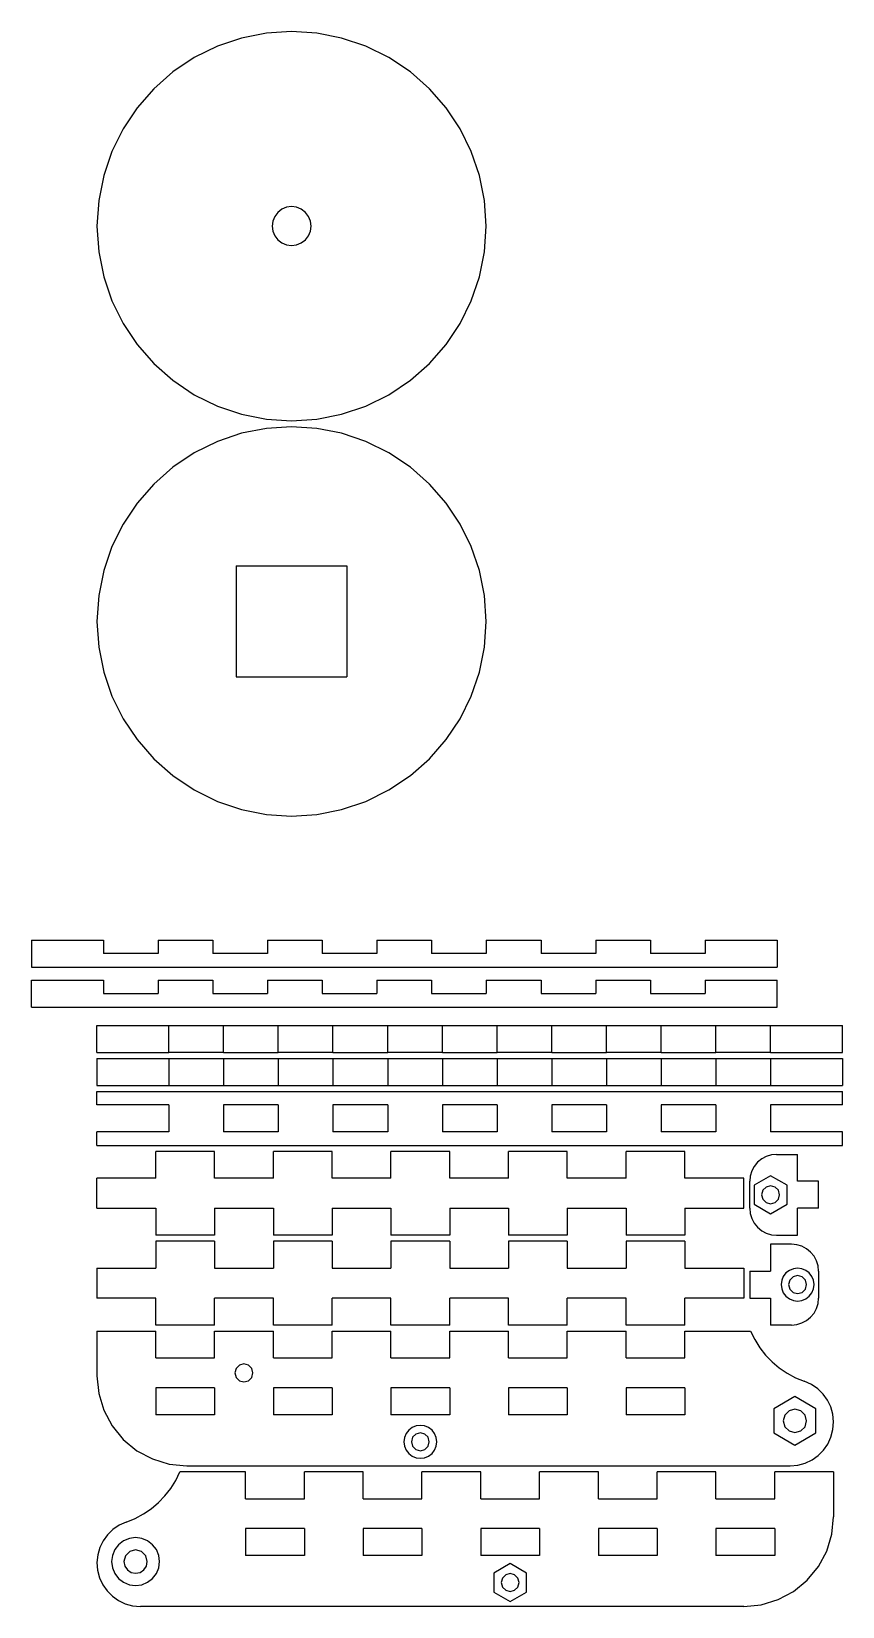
# Model space of a CAD drawing. Extents: x -1 to 335, y 295 to 814.
# Drawn here: x 150.4 to 285.9, y 551.5 to 814.5 of the extents above; entities that cross this region are included whole.
import ezdxf

# ---------------------------------------------------------------- set-up
doc = ezdxf.new("R2010")
doc.units = 0

msp = doc.modelspace()

# ---------------------------------------------------------------- linework, layer by layer
at = {"layer": 'VISIBLE'}
for p, q in [((185.538244, 813.379456), (181.503089, 812.018777)), ((189.682778, 814.195864), (185.538244, 813.379456)), ((193.882, 814.468), (189.682778, 814.195864)), ((198.081222, 814.195864), (193.882, 814.468)), ((202.225756, 813.379456), (198.081222, 814.195864)), ((206.260911, 812.018777), (202.225756, 813.379456)), ((177.632, 810.113826), (174.046719, 807.71384)), ((181.503089, 812.018777), (177.632, 810.113826)), ((210.132, 810.113826), (206.260911, 812.018777)), ((213.717281, 807.71384), (210.132, 810.113826)), ((174.046719, 807.71384), (170.850759, 804.899633)), ((216.913241, 804.899633), (213.717281, 807.71384)), ((170.850759, 804.899633), (168.071462, 801.718565)), ((219.692538, 801.718565), (216.913241, 804.899633)), ((168.071462, 801.718565), (165.736174, 798.218)), ((222.027826, 798.218), (219.692538, 801.718565)), ((165.736174, 798.218), (163.87224, 794.445299)), ((223.89176, 794.445299), (222.027826, 798.218)), ((163.87224, 794.445299), (162.507003, 790.447824)), ((225.256997, 790.447824), (223.89176, 794.445299)), ((162.507003, 790.447824), (161.667808, 786.272937)), ((226.096192, 786.272937), (225.256997, 790.447824)), ((161.667808, 786.272937), (161.382, 781.968)), ((191.578876, 784.261163), (191.067417, 783.593)), ((192.257, 784.782583), (191.578876, 784.261163)), ((193.047624, 785.109146), (192.257, 784.782583)), ((193.882, 785.218), (193.047624, 785.109146)), ((194.716376, 785.109146), (193.882, 785.218)), ((195.507, 784.782583), (194.716376, 785.109146)), ((196.185124, 784.261163), (195.507, 784.782583)), ((196.696583, 783.593), (196.185124, 784.261163)), ((226.382, 781.968), (226.096192, 786.272937)), ((161.382, 781.968), (161.667808, 777.663063)), ((190.7445, 782.815982), (190.632, 781.968)), ((190.632, 781.968), (190.7445, 781.120018)), ((191.067417, 783.593), (190.7445, 782.815982)), ((190.7445, 781.120018), (191.067417, 780.343)), ((197.0195, 782.815982), (196.696583, 783.593)), ((196.696583, 780.343), (197.0195, 781.120018)), ((197.132, 781.968), (197.0195, 782.815982)), ((197.0195, 781.120018), (197.132, 781.968)), ((197.132, 781.968), (197.132, 781.968)), ((226.096192, 777.663063), (226.382, 781.968)), ((226.382, 781.968), (226.382, 781.968)), ((191.067417, 780.343), (191.578876, 779.674837)), ((191.578876, 779.674837), (192.257, 779.153417)), ((192.257, 779.153417), (193.047624, 778.826854)), ((193.047624, 778.826854), (193.882, 778.718)), ((193.882, 778.718), (194.716376, 778.826854)), ((194.716376, 778.826854), (195.507, 779.153417)), ((195.507, 779.153417), (196.185124, 779.674837)), ((196.185124, 779.674837), (196.696583, 780.343)), ((161.667808, 777.663063), (162.507003, 773.488176)), ((225.256997, 773.488176), (226.096192, 777.663063)), ((162.507003, 773.488176), (163.87224, 769.490701)), ((223.89176, 769.490701), (225.256997, 773.488176)), ((163.87224, 769.490701), (165.736174, 765.718)), ((222.027826, 765.718), (223.89176, 769.490701)), ((165.736174, 765.718), (168.071462, 762.217435)), ((219.692538, 762.217435), (222.027826, 765.718)), ((168.071462, 762.217435), (170.850759, 759.036367)), ((216.913241, 759.036367), (219.692538, 762.217435)), ((170.850759, 759.036367), (174.046719, 756.22216)), ((213.717281, 756.22216), (216.913241, 759.036367)), ((174.046719, 756.22216), (177.632, 753.822174)), ((210.132, 753.822174), (213.717281, 756.22216)), ((177.632, 753.822174), (181.503089, 751.917223)), ((206.260911, 751.917223), (210.132, 753.822174)), ((181.503089, 751.917223), (185.538244, 750.556544)), ((185.538244, 750.556544), (189.682778, 749.740136)), ((189.682778, 749.740136), (193.882, 749.468)), ((193.882, 749.468), (198.081222, 749.740136)), ((198.081222, 749.740136), (202.225756, 750.556544)), ((202.225756, 750.556544), (206.260911, 751.917223)), ((185.538244, 747.379456), (181.503089, 746.018777)), ((189.682778, 748.195864), (185.538244, 747.379456)), ((193.882, 748.468), (189.682778, 748.195864)), ((198.081222, 748.195864), (193.882, 748.468)), ((202.225756, 747.379456), (198.081222, 748.195864)), ((206.260911, 746.018777), (202.225756, 747.379456)), ((181.503089, 746.018777), (177.632, 744.113826)), ((210.132, 744.113826), (206.260911, 746.018777)), ((174.046719, 741.71384), (170.850759, 738.899633)), ((177.632, 744.113826), (174.046719, 741.71384)), ((213.717281, 741.71384), (210.132, 744.113826)), ((216.913241, 738.899633), (213.717281, 741.71384)), ((170.850759, 738.899633), (168.071462, 735.718565)), ((219.692538, 735.718565), (216.913241, 738.899633)), ((168.071462, 735.718565), (165.736174, 732.218)), ((222.027826, 732.218), (219.692538, 735.718565)), ((165.736174, 732.218), (163.87224, 728.445299)), ((223.89176, 728.445299), (222.027826, 732.218)), ((163.87224, 728.445299), (162.507003, 724.447824)), ((225.256997, 724.447824), (223.89176, 728.445299)), ((162.507003, 724.447824), (161.667808, 720.272937)), ((184.632, 725.217), (184.632, 706.717)), ((184.632, 725.217), (203.132, 725.217)), ((203.132, 725.217), (203.132, 706.717)), ((226.096192, 720.272937), (225.256997, 724.447824)), ((161.667808, 720.272937), (161.382, 715.968)), ((226.382, 715.968), (226.096192, 720.272937)), ((161.382, 715.968), (161.667808, 711.663063)), ((226.096192, 711.663063), (226.382, 715.968)), ((226.382, 715.968), (226.382, 715.968)), ((161.667808, 711.663063), (162.507003, 707.488176)), ((225.256997, 707.488176), (226.096192, 711.663063)), ((162.507003, 707.488176), (163.87224, 703.490701)), ((223.89176, 703.490701), (225.256997, 707.488176)), ((184.632, 706.717), (203.132, 706.717)), ((163.87224, 703.490701), (165.736174, 699.718)), ((222.027826, 699.718), (223.89176, 703.490701)), ((165.736174, 699.718), (168.071462, 696.217435)), ((219.692538, 696.217435), (222.027826, 699.718)), ((168.071462, 696.217435), (170.850759, 693.036367)), ((216.913241, 693.036367), (219.692538, 696.217435)), ((170.850759, 693.036367), (174.046719, 690.22216)), ((213.717281, 690.22216), (216.913241, 693.036367)), ((174.046719, 690.22216), (177.632, 687.822174)), ((210.132, 687.822174), (213.717281, 690.22216)), ((177.632, 687.822174), (181.503089, 685.917223)), ((206.260911, 685.917223), (210.132, 687.822174)), ((181.503089, 685.917223), (185.538244, 684.556544)), ((185.538244, 684.556544), (189.682778, 683.740136)), ((198.081222, 683.740136), (202.225756, 684.556544)), ((202.225756, 684.556544), (206.260911, 685.917223)), ((189.682778, 683.740136), (193.882, 683.468)), ((193.882, 683.468), (198.081222, 683.740136)), ((150.446, 662.733), (150.446, 658.235)), ((150.446, 662.733), (162.445, 662.733)), ((162.445, 662.733), (162.445, 660.484)), ((171.582, 660.484), (162.445, 660.484)), ((171.582, 662.733), (171.582, 660.484)), ((171.582, 662.733), (180.718, 662.733)), ((180.718, 662.733), (180.718, 660.484)), ((189.855, 660.484), (180.718, 660.484)), ((189.855, 662.733), (189.855, 660.484)), ((189.855, 662.733), (198.991, 662.733)), ((198.991, 662.733), (198.991, 660.484)), ((208.127, 660.484), (198.991, 660.484)), ((208.127, 662.733), (208.127, 660.484)), ((208.127, 662.733), (217.264, 662.733)), ((217.264, 662.733), (217.264, 660.484)), ((226.4, 660.484), (217.264, 660.484)), ((226.4, 662.733), (226.4, 660.484)), ((226.4, 662.733), (235.536, 662.733)), ((235.536, 662.733), (235.536, 660.484)), ((244.673, 660.484), (235.536, 660.484)), ((244.673, 662.733), (244.673, 660.484)), ((244.673, 662.733), (253.809, 662.733)), ((253.809, 662.733), (253.809, 660.484)), ((262.945, 660.484), (253.809, 660.484)), ((262.945, 662.733), (262.945, 660.484)), ((262.945, 662.733), (274.947, 662.733)), ((274.947, 662.733), (274.947, 658.235)), ((150.446, 658.235), (274.947, 658.235)), ((150.446, 651.568), (150.446, 656.068)), ((150.446, 656.068), (162.445, 656.068)), ((162.445, 656.068), (162.445, 653.819)), ((171.582, 656.068), (171.582, 653.819)), ((171.582, 656.068), (180.718, 656.068)), ((180.718, 656.068), (180.718, 653.819)), ((189.855, 656.068), (189.855, 653.819)), ((189.855, 656.068), (198.991, 656.068)), ((198.991, 656.068), (198.991, 653.819)), ((208.127, 656.068), (208.127, 653.819)), ((208.127, 656.068), (217.264, 656.068)), ((217.264, 656.068), (217.264, 653.819)), ((226.4, 656.068), (226.4, 653.819)), ((226.4, 656.068), (235.536, 656.068)), ((235.536, 656.068), (235.536, 653.819)), ((244.673, 656.068), (244.673, 653.819)), ((244.673, 656.068), (253.809, 656.068)), ((253.809, 656.068), (253.809, 653.819)), ((262.945, 656.068), (262.945, 653.819)), ((262.945, 656.068), (274.947, 656.068)), ((274.947, 651.568), (274.947, 656.068)), ((162.445, 653.819), (171.582, 653.819)), ((180.718, 653.819), (189.855, 653.819)), ((198.991, 653.819), (208.127, 653.819)), ((217.264, 653.819), (226.4, 653.819)), ((235.536, 653.819), (244.673, 653.819)), ((253.809, 653.819), (262.945, 653.819)), ((150.446, 651.568), (274.947, 651.568)), ((161.382, 648.467), (173.382, 648.467)), ((161.382, 643.969), (161.382, 648.467)), ((173.382, 643.969), (173.382, 648.467)), ((173.382, 648.467), (182.518, 648.467)), ((182.518, 643.969), (182.518, 648.467)), ((182.518, 648.467), (191.655, 648.467)), ((191.655, 643.969), (191.655, 648.467)), ((191.655, 648.467), (200.791, 648.467)), ((200.791, 643.969), (200.791, 648.467)), ((200.791, 648.467), (209.927, 648.467)), ((209.927, 643.969), (209.927, 648.467)), ((209.927, 648.467), (219.064, 648.467)), ((219.064, 648.467), (228.2, 648.467)), ((219.064, 643.969), (219.064, 648.467)), ((228.2, 643.969), (228.2, 648.467)), ((228.2, 648.467), (237.337, 648.467)), ((237.337, 648.467), (246.473, 648.467)), ((237.337, 643.969), (237.337, 648.467)), ((246.473, 643.969), (246.473, 648.467)), ((246.473, 648.467), (255.609, 648.467)), ((255.609, 648.467), (264.744, 648.467)), ((255.609, 643.969), (255.609, 648.467)), ((264.744, 643.969), (264.744, 648.467)), ((264.744, 648.467), (273.883, 648.467)), ((273.883, 643.969), (273.883, 648.467)), ((273.883, 648.467), (285.882, 648.467)), ((285.882, 643.969), (285.882, 648.467)), ((161.382, 643.969), (173.382, 643.969)), ((161.382, 642.969), (161.382, 638.468)), ((161.382, 642.969), (173.382, 642.969)), ((182.518, 643.969), (173.382, 643.969)), ((173.382, 642.969), (173.382, 638.468)), ((173.382, 642.969), (182.518, 642.969)), ((182.518, 643.969), (191.655, 643.969)), ((182.518, 642.969), (191.655, 642.969)), ((182.518, 642.969), (182.518, 638.468)), ((200.791, 643.969), (191.655, 643.969)), ((191.655, 642.969), (191.655, 638.468)), ((191.655, 642.969), (200.791, 642.969)), ((200.791, 643.969), (209.927, 643.969)), ((200.791, 642.969), (200.791, 638.468)), ((200.791, 642.969), (209.927, 642.969)), ((219.064, 643.969), (209.927, 643.969)), ((209.927, 642.969), (209.927, 638.468)), ((209.927, 642.969), (219.064, 642.969)), ((219.064, 643.969), (228.2, 643.969)), ((219.064, 642.969), (219.064, 638.468)), ((219.064, 642.969), (228.2, 642.969)), ((237.337, 643.969), (228.2, 643.969)), ((228.2, 642.969), (228.2, 638.468)), ((228.2, 642.969), (237.337, 642.969)), ((237.337, 643.969), (246.473, 643.969)), ((237.337, 642.969), (237.337, 638.468)), ((237.337, 642.969), (246.473, 642.969)), ((255.609, 643.969), (246.473, 643.969)), ((246.473, 642.969), (246.473, 638.468)), ((246.473, 642.969), (255.609, 642.969)), ((255.609, 643.969), (264.744, 643.969)), ((255.609, 642.969), (264.744, 642.969)), ((255.609, 642.969), (255.609, 638.468)), ((273.883, 643.969), (264.744, 643.969)), ((264.744, 642.969), (264.744, 638.468)), ((264.744, 642.969), (273.883, 642.969)), ((273.883, 643.969), (285.882, 643.969)), ((273.883, 642.969), (273.883, 638.468)), ((273.883, 642.969), (285.882, 642.969)), ((285.882, 642.969), (285.882, 638.468)), ((161.382, 638.468), (173.382, 638.468)), ((161.382, 637.468), (285.882, 637.468)), ((161.382, 635.219), (161.382, 637.468)), ((173.382, 638.468), (182.518, 638.468)), ((182.518, 638.468), (191.655, 638.468)), ((191.655, 638.468), (200.791, 638.468)), ((200.791, 638.468), (209.927, 638.468)), ((209.927, 638.468), (219.064, 638.468)), ((219.064, 638.468), (228.2, 638.468)), ((228.2, 638.468), (237.337, 638.468)), ((237.337, 638.468), (246.473, 638.468)), ((246.473, 638.468), (255.609, 638.468)), ((255.609, 638.468), (264.744, 638.468)), ((264.744, 638.468), (273.883, 638.468)), ((273.883, 638.468), (285.882, 638.468)), ((285.882, 635.219), (285.882, 637.468)), ((173.382, 635.219), (161.382, 635.219)), ((173.382, 635.219), (173.382, 630.719)), ((182.518, 635.219), (182.518, 630.719)), ((191.655, 635.219), (182.518, 635.219)), ((191.655, 635.219), (191.655, 630.719)), ((200.791, 635.219), (200.791, 630.719)), ((209.927, 635.219), (200.791, 635.219)), ((209.927, 635.219), (209.927, 630.719)), ((219.064, 635.219), (219.064, 630.719)), ((228.2, 635.219), (219.064, 635.219)), ((228.2, 635.219), (228.2, 630.719)), ((237.337, 635.219), (237.337, 630.719)), ((246.473, 635.219), (237.337, 635.219)), ((246.473, 635.219), (246.473, 630.719)), ((264.744, 635.219), (255.609, 635.219)), ((255.609, 635.219), (255.609, 630.719)), ((264.744, 635.219), (264.744, 630.719)), ((285.882, 635.219), (273.883, 635.219)), ((273.883, 635.219), (273.883, 630.719)), ((161.382, 628.467), (161.382, 630.719)), ((173.382, 630.719), (161.382, 630.719)), ((191.655, 630.719), (182.518, 630.719)), ((209.927, 630.719), (200.791, 630.719)), ((228.2, 630.719), (219.064, 630.719)), ((246.473, 630.719), (237.337, 630.719)), ((264.744, 630.719), (255.609, 630.719)), ((285.882, 630.719), (273.883, 630.719)), ((285.882, 628.467), (285.882, 630.719)), ((161.382, 628.467), (285.882, 628.467)), ((171.2, 622.969), (171.2, 627.467)), ((181.018, 627.467), (171.2, 627.467)), ((181.018, 622.969), (181.018, 627.467)), ((190.837, 622.969), (190.837, 627.467)), ((200.655, 627.467), (190.837, 627.467)), ((200.655, 622.969), (200.655, 627.467)), ((210.473, 622.969), (210.473, 627.467)), ((220.291, 627.467), (210.473, 627.467)), ((220.291, 622.969), (220.291, 627.467)), ((239.927, 627.467), (230.109, 627.467)), ((230.109, 622.969), (230.109, 627.467)), ((239.927, 622.969), (239.927, 627.467)), ((249.745, 622.969), (249.745, 627.467)), ((259.564, 627.467), (249.745, 627.467)), ((259.564, 622.969), (259.564, 627.467)), ((272.385395, 626.21195), (271.700017, 625.649983)), ((273.159923, 626.625461), (272.385395, 626.21195)), ((273.999993, 626.880736), (273.159923, 626.625461)), ((274.882, 626.968), (273.999993, 626.880736)), ((274.881, 626.967), (278.381, 626.967)), ((278.381, 622.469), (278.381, 626.967)), ((270.469264, 623.350007), (270.382, 622.468)), ((270.724539, 624.190077), (270.469264, 623.350007)), ((271.13805, 624.964605), (270.724539, 624.190077)), ((273.883, 623.392), (271.131, 621.805)), ((271.700017, 625.649983), (271.13805, 624.964605)), ((276.632, 621.805), (273.883, 623.392)), ((161.382, 617.968), (161.382, 622.969)), ((171.2, 622.969), (161.382, 622.969)), ((190.837, 622.969), (181.018, 622.969)), ((210.473, 622.969), (200.655, 622.969)), ((230.109, 622.969), (220.291, 622.969)), ((249.745, 622.969), (239.927, 622.969)), ((269.383, 622.969), (259.564, 622.969)), ((269.383, 617.968), (269.383, 622.969)), ((270.383, 617.968), (270.383, 622.469)), ((271.131, 621.805), (271.131, 618.63)), ((272.582962, 620.968), (272.382, 620.218)), ((273.132, 621.517038), (272.582962, 620.968)), ((273.882, 621.718), (273.132, 621.517038)), ((274.632, 621.517038), (273.882, 621.718)), ((275.181038, 620.968), (274.632, 621.517038)), ((275.382, 620.218), (275.181038, 620.968)), ((276.632, 618.63), (276.632, 621.805)), ((281.881, 622.469), (278.381, 622.469)), ((281.881, 617.968), (281.881, 622.469)), ((271.131, 618.63), (273.883, 617.042)), ((272.382, 620.218), (272.582962, 619.468)), ((272.582962, 619.468), (273.132, 618.918962)), ((273.132, 618.918962), (273.882, 618.718)), ((273.882, 618.718), (274.632, 618.918962)), ((273.883, 617.042), (276.632, 618.63)), ((274.632, 618.918962), (275.181038, 619.468)), ((275.181038, 619.468), (275.382, 620.218)), ((275.382, 620.218), (275.382, 620.218)), ((161.382, 617.968), (171.2, 617.968)), ((171.2, 617.968), (171.2, 613.468)), ((181.018, 617.968), (190.837, 617.968)), ((181.018, 617.968), (181.018, 613.468)), ((190.837, 617.968), (190.837, 613.468)), ((200.655, 617.968), (210.473, 617.968)), ((200.655, 617.968), (200.655, 613.468)), ((210.473, 617.968), (210.473, 613.468)), ((220.291, 617.968), (230.109, 617.968)), ((220.291, 617.968), (220.291, 613.468)), ((230.109, 617.968), (230.109, 613.468)), ((239.927, 617.968), (249.745, 617.968)), ((239.927, 617.968), (239.927, 613.468)), ((249.745, 617.968), (249.745, 613.468)), ((259.564, 617.968), (269.383, 617.968)), ((259.564, 617.968), (259.564, 613.468)), ((270.382, 617.968), (270.469264, 617.085993)), ((270.469264, 617.085993), (270.724539, 616.245923)), ((270.724539, 616.245923), (271.13805, 615.471395)), ((271.13805, 615.471395), (271.700017, 614.786017)), ((281.881, 617.968), (278.381, 617.968)), ((278.381, 613.468), (278.381, 617.968)), ((181.018, 613.468), (171.2, 613.468)), ((200.655, 613.468), (190.837, 613.468)), ((220.291, 613.468), (210.473, 613.468)), ((239.927, 613.468), (230.109, 613.468)), ((259.564, 613.468), (249.745, 613.468)), ((271.700017, 614.786017), (272.385395, 614.22405)), ((272.385395, 614.22405), (273.159923, 613.810539)), ((273.159923, 613.810539), (273.999993, 613.555264)), ((273.999993, 613.555264), (274.882, 613.468)), ((274.881, 613.468), (278.381, 613.468)), ((171.2, 612.468), (171.2, 607.967)), ((181.018, 612.468), (171.2, 612.468)), ((181.018, 612.468), (181.018, 607.967)), ((190.837, 612.468), (190.837, 607.967)), ((200.655, 612.468), (190.837, 612.468)), ((200.655, 612.468), (200.655, 607.967)), ((210.473, 612.468), (210.473, 607.967)), ((220.291, 612.468), (210.473, 612.468)), ((220.291, 612.468), (220.291, 607.967)), ((230.109, 612.468), (230.109, 607.967)), ((239.927, 612.468), (230.109, 612.468)), ((239.927, 612.468), (239.927, 607.967)), ((259.564, 612.468), (249.745, 612.468)), ((249.745, 612.468), (249.745, 607.967)), ((259.564, 612.468), (259.564, 607.967)), ((273.883, 611.968), (273.883, 607.467)), ((277.381, 611.968), (273.883, 611.968)), ((278.264007, 611.880736), (277.382, 611.968)), ((279.104077, 611.625461), (278.264007, 611.880736)), ((279.878605, 611.21195), (279.104077, 611.625461)), ((280.563983, 610.649983), (279.878605, 611.21195)), ((281.12595, 609.964605), (280.563983, 610.649983)), ((161.382, 607.967), (171.2, 607.967)), ((161.382, 607.967), (161.382, 602.969)), ((181.018, 607.967), (190.837, 607.967)), ((200.655, 607.967), (210.473, 607.967)), ((220.291, 607.967), (230.109, 607.967)), ((239.927, 607.967), (249.745, 607.967)), ((259.564, 607.967), (269.383, 607.967)), ((269.383, 607.967), (269.383, 602.969)), ((277.007, 607.59957), (276.433203, 607.158369)), ((277.67599, 607.875892), (277.007, 607.59957)), ((278.382, 607.968), (277.67599, 607.875892)), ((279.08801, 607.875892), (278.382, 607.968)), ((279.757, 607.59957), (279.08801, 607.875892)), ((280.330797, 607.158369), (279.757, 607.59957)), ((281.539461, 609.190077), (281.12595, 609.964605)), ((281.794736, 608.350007), (281.539461, 609.190077)), ((281.882, 607.468), (281.794736, 608.350007)), ((270.383, 607.467), (273.883, 607.467)), ((270.383, 607.467), (270.383, 602.969)), ((275.727193, 605.935524), (275.632, 605.218)), ((275.632, 605.218), (275.727193, 604.500476)), ((276.00043, 606.593), (275.727193, 605.935524)), ((276.433203, 607.158369), (276.00043, 606.593)), ((277.082962, 605.968), (276.882, 605.218)), ((276.882, 605.218), (277.082962, 604.468)), ((277.632, 606.517038), (277.082962, 605.968)), ((278.382, 606.718), (277.632, 606.517038)), ((279.132, 606.517038), (278.382, 606.718)), ((279.681038, 605.968), (279.132, 606.517038)), ((279.882, 605.218), (279.681038, 605.968)), ((279.681038, 604.468), (279.882, 605.218)), ((279.882, 605.218), (279.882, 605.218)), ((280.76357, 606.593), (280.330797, 607.158369)), ((281.036807, 605.935524), (280.76357, 606.593)), ((281.132, 605.218), (281.036807, 605.935524)), ((281.036807, 604.500476), (281.132, 605.218)), ((281.132, 605.218), (281.132, 605.218)), ((281.881, 607.467), (281.881, 602.969)), ((171.2, 602.969), (161.382, 602.969)), ((171.2, 598.469), (171.2, 602.969)), ((190.837, 602.969), (181.018, 602.969)), ((181.018, 598.469), (181.018, 602.969)), ((190.837, 598.469), (190.837, 602.969)), ((210.473, 602.969), (200.655, 602.969)), ((200.655, 598.469), (200.655, 602.969)), ((210.473, 598.469), (210.473, 602.969)), ((230.109, 602.969), (220.291, 602.969)), ((220.291, 598.469), (220.291, 602.969)), ((230.109, 598.469), (230.109, 602.969)), ((239.927, 598.469), (239.927, 602.969)), ((249.745, 602.969), (239.927, 602.969)), ((249.745, 598.469), (249.745, 602.969)), ((259.564, 598.469), (259.564, 602.969)), ((269.383, 602.969), (259.564, 602.969)), ((270.383, 602.969), (273.883, 602.969)), ((273.883, 602.969), (273.883, 598.469)), ((275.727193, 604.500476), (276.00043, 603.843)), ((276.00043, 603.843), (276.433203, 603.277631)), ((276.433203, 603.277631), (277.007, 602.83643)), ((277.007, 602.83643), (277.67599, 602.560108)), ((277.082962, 604.468), (277.632, 603.918962)), ((277.632, 603.918962), (278.382, 603.718)), ((277.67599, 602.560108), (278.382, 602.468)), ((278.382, 603.718), (279.132, 603.918962)), ((278.382, 602.468), (279.08801, 602.560108)), ((279.08801, 602.560108), (279.757, 602.83643)), ((279.132, 603.918962), (279.681038, 604.468)), ((279.757, 602.83643), (280.330797, 603.277631)), ((280.330797, 603.277631), (280.76357, 603.843)), ((280.76357, 603.843), (281.036807, 604.500476)), ((281.794736, 602.085993), (281.882, 602.968)), ((279.878605, 599.22405), (280.563983, 599.786017)), ((280.563983, 599.786017), (281.12595, 600.471395)), ((281.12595, 600.471395), (281.539461, 601.245923)), ((281.539461, 601.245923), (281.794736, 602.085993)), ((161.382, 597.468), (171.2, 597.468)), ((161.382, 597.468), (161.382, 589.967)), ((181.018, 598.469), (171.2, 598.469)), ((171.2, 592.968), (171.2, 597.468)), ((181.018, 597.468), (190.837, 597.468)), ((181.018, 592.968), (181.018, 597.468)), ((200.655, 598.469), (190.837, 598.469)), ((190.837, 592.968), (190.837, 597.468)), ((200.655, 592.968), (200.655, 597.468)), ((200.655, 597.468), (210.473, 597.468)), ((220.291, 598.469), (210.473, 598.469)), ((210.473, 592.968), (210.473, 597.468)), ((220.291, 592.968), (220.291, 597.468)), ((220.291, 597.468), (230.109, 597.468)), ((239.927, 598.469), (230.109, 598.469)), ((230.109, 592.968), (230.109, 597.468)), ((239.927, 597.468), (249.745, 597.468)), ((239.927, 592.968), (239.927, 597.468)), ((259.564, 598.469), (249.745, 598.469)), ((249.745, 592.968), (249.745, 597.468)), ((259.564, 592.968), (259.564, 597.468)), ((259.564, 597.468), (270.541, 597.468)), ((270.543, 597.468), (271.235428, 596.03119)), ((277.381, 598.469), (273.883, 598.469)), ((277.382, 598.468), (278.264007, 598.555264)), ((278.264007, 598.555264), (279.104077, 598.810539)), ((279.104077, 598.810539), (279.878605, 599.22405)), ((271.235428, 596.03119), (272.068894, 594.687034)), ((272.068894, 594.687034), (273.033801, 593.444534)), ((171.2, 592.968), (181.018, 592.968)), ((185.177, 591.767038), (184.627962, 591.218)), ((185.927, 591.968), (185.177, 591.767038)), ((186.677, 591.767038), (185.927, 591.968)), ((187.226038, 591.218), (186.677, 591.767038)), ((190.837, 592.968), (200.655, 592.968)), ((210.473, 592.968), (220.291, 592.968)), ((230.109, 592.968), (239.927, 592.968)), ((249.745, 592.968), (259.564, 592.968)), ((273.033801, 593.444534), (274.120551, 592.312694)), ((274.120551, 592.312694), (275.319544, 591.300517)), ((161.382, 589.968), (161.672884, 587.02798)), ((184.627962, 591.218), (184.427, 590.468)), ((184.427, 590.468), (184.627962, 589.718)), ((184.627962, 589.718), (185.177, 589.168962)), ((185.177, 589.168962), (185.927, 588.968)), ((185.927, 588.968), (186.677, 589.168962)), ((186.677, 589.168962), (187.226038, 589.718)), ((187.427, 590.468), (187.226038, 591.218)), ((187.226038, 589.718), (187.427, 590.468)), ((187.427, 590.468), (187.427, 590.468)), ((275.319544, 591.300517), (276.621182, 590.417007)), ((276.621182, 590.417007), (278.015867, 589.671167)), ((278.015867, 589.671167), (279.494, 589.072)), ((161.672884, 587.02798), (162.523807, 584.227749)), ((181.018, 587.967), (171.2, 587.967)), ((171.2, 587.967), (171.2, 583.469)), ((181.018, 587.967), (181.018, 583.469)), ((200.655, 587.967), (190.837, 587.967)), ((190.837, 587.967), (190.837, 583.469)), ((200.655, 587.967), (200.655, 583.469)), ((220.291, 587.967), (210.473, 587.967)), ((210.473, 587.967), (210.473, 583.469)), ((220.291, 587.967), (220.291, 583.469)), ((239.927, 587.967), (230.109, 587.967)), ((230.109, 587.967), (230.109, 583.469)), ((239.927, 587.967), (239.927, 583.469)), ((259.564, 587.967), (249.745, 587.967)), ((249.745, 587.967), (249.745, 583.469)), ((259.564, 587.967), (259.564, 583.469)), ((277.931, 586.509), (274.431, 584.488)), ((281.432, 584.488), (277.931, 586.509)), ((280.684944, 588.537861), (279.494, 589.072)), ((281.736708, 587.818124), (280.684944, 588.537861)), ((282.634231, 586.938116), (281.736708, 587.818124)), ((283.362455, 585.923167), (282.634231, 586.938116)), ((162.523807, 584.227749), (163.902176, 581.645992)), ((274.431, 584.488), (274.431, 580.448)), ((276.957, 584.15675), (276.24325, 583.443)), ((277.932, 584.418), (276.957, 584.15675)), ((278.907, 584.15675), (277.932, 584.418)), ((279.62075, 583.443), (278.907, 584.15675)), ((281.432, 580.448), (281.432, 584.488)), ((283.906321, 584.798603), (283.362455, 585.923167)), ((284.250768, 583.589754), (283.906321, 584.798603)), ((163.902176, 581.645992), (165.775398, 579.361398)), ((181.018, 583.469), (171.2, 583.469)), ((200.655, 583.469), (190.837, 583.469)), ((220.291, 583.469), (210.473, 583.469)), ((214.007, 581.34957), (213.433203, 580.908369)), ((214.67599, 581.625892), (214.007, 581.34957)), ((215.382, 581.718), (214.67599, 581.625892)), ((216.08801, 581.625892), (215.382, 581.718)), ((216.757, 581.34957), (216.08801, 581.625892)), ((217.330797, 580.908369), (216.757, 581.34957)), ((239.927, 583.469), (230.109, 583.469)), ((259.564, 583.469), (249.745, 583.469)), ((276.24325, 583.443), (275.982, 582.468)), ((275.982, 582.468), (276.24325, 581.493)), ((276.24325, 581.493), (276.957, 580.77925)), ((278.907, 580.77925), (279.62075, 581.493)), ((279.882, 582.468), (279.62075, 583.443)), ((279.62075, 581.493), (279.882, 582.468)), ((279.882, 582.468), (279.882, 582.468)), ((284.380739, 582.321946), (284.250768, 583.589754)), ((284.281173, 581.020509), (284.380739, 582.321946)), ((165.775398, 579.361398), (168.059992, 577.488176)), ((212.727193, 579.685524), (212.632, 578.968)), ((212.632, 578.968), (212.727193, 578.250476)), ((213.00043, 580.343), (212.727193, 579.685524)), ((213.433203, 580.908369), (213.00043, 580.343)), ((214.082962, 579.718), (213.882, 578.968)), ((213.882, 578.968), (214.082962, 578.218)), ((214.632, 580.267038), (214.082962, 579.718)), ((215.382, 580.468), (214.632, 580.267038)), ((216.132, 580.267038), (215.382, 580.468)), ((216.681038, 579.718), (216.132, 580.267038)), ((216.882, 578.968), (216.681038, 579.718)), ((216.681038, 578.218), (216.882, 578.968)), ((216.882, 578.968), (216.882, 578.968)), ((217.76357, 580.343), (217.330797, 580.908369)), ((218.036807, 579.685524), (217.76357, 580.343)), ((218.132, 578.968), (218.036807, 579.685524)), ((218.036807, 578.250476), (218.132, 578.968)), ((218.132, 578.968), (218.132, 578.968)), ((274.431, 580.448), (277.931, 578.426)), ((276.957, 580.77925), (277.932, 580.518)), ((277.931, 578.426), (281.432, 580.448)), ((277.932, 580.518), (278.907, 580.77925)), ((282.69586, 577.570684), (283.41536, 578.601354)), ((283.41536, 578.601354), (283.951294, 579.757642)), ((283.951294, 579.757642), (284.281173, 581.020509)), ((168.059992, 577.488176), (170.641749, 576.109807)), ((170.641749, 576.109807), (173.44198, 575.258884)), ((212.727193, 578.250476), (213.00043, 577.593)), ((213.00043, 577.593), (213.433203, 577.027631)), ((213.433203, 577.027631), (214.007, 576.58643)), ((214.007, 576.58643), (214.67599, 576.310108)), ((214.082962, 578.218), (214.632, 577.668962)), ((214.632, 577.668962), (215.382, 577.468)), ((214.67599, 576.310108), (215.382, 576.218)), ((215.382, 577.468), (216.132, 577.668962)), ((215.382, 576.218), (216.08801, 576.310108)), ((216.08801, 576.310108), (216.757, 576.58643)), ((216.132, 577.668962), (216.681038, 578.218)), ((216.757, 576.58643), (217.330797, 577.027631)), ((217.330797, 577.027631), (217.76357, 577.593)), ((217.76357, 577.593), (218.036807, 578.250476)), ((280.796118, 575.962358), (281.815283, 576.684672)), ((281.815283, 576.684672), (282.69586, 577.570684)), ((173.44198, 575.258884), (176.382, 574.968)), ((174.528572, 572.53119), (175.221, 573.968)), ((186.2, 573.968), (175.221, 573.968)), ((176.382, 574.968), (277.132, 574.968)), ((186.2, 569.468), (186.2, 573.968)), ((196.018, 569.468), (196.018, 573.968)), ((205.837, 573.968), (196.018, 573.968)), ((205.837, 569.468), (205.837, 573.968)), ((215.655, 569.468), (215.655, 573.968)), ((225.473, 573.968), (215.655, 573.968)), ((225.473, 569.468), (225.473, 573.968)), ((235.291, 569.468), (235.291, 573.968)), ((245.109, 573.968), (235.291, 573.968)), ((245.109, 569.468), (245.109, 573.968)), ((254.927, 569.468), (254.927, 573.968)), ((264.744, 573.968), (254.927, 573.968)), ((264.744, 569.468), (264.744, 573.968)), ((274.563, 569.468), (274.563, 573.968)), ((284.382, 573.968), (274.563, 573.968)), ((277.132, 574.968), (278.431988, 575.084982)), ((278.431988, 575.084982), (279.660857, 575.422781)), ((279.660857, 575.422781), (280.796118, 575.962358)), ((284.382, 573.968), (284.382, 566.467)), ((172.730199, 569.944534), (173.695106, 571.187034)), ((173.695106, 571.187034), (174.528572, 572.53119)), ((170.444456, 567.800517), (171.643449, 568.812694)), ((171.643449, 568.812694), (172.730199, 569.944534)), ((186.2, 569.468), (196.018, 569.468)), ((205.837, 569.468), (215.655, 569.468)), ((225.473, 569.468), (235.291, 569.468)), ((245.109, 569.468), (254.927, 569.468)), ((264.744, 569.468), (274.563, 569.468)), ((166.27, 565.572), (165.079056, 565.037861)), ((166.27, 565.572), (167.748133, 566.171167)), ((167.748133, 566.171167), (169.142818, 566.917007)), ((169.142818, 566.917007), (170.444456, 567.800517)), ((284.091116, 563.52798), (284.382, 566.468)), ((163.129769, 563.438116), (162.401545, 562.423167)), ((164.027292, 564.318124), (163.129769, 563.438116)), ((165.079056, 565.037861), (164.027292, 564.318124)), ((166.805079, 562.834016), (165.832005, 562.432093)), ((167.832, 562.96799), (166.805079, 562.834016)), ((168.858921, 562.834016), (167.832, 562.96799)), ((169.831995, 562.432093), (168.858921, 562.834016)), ((186.2, 564.467), (186.2, 559.968)), ((196.018, 564.467), (186.2, 564.467)), ((196.018, 564.467), (196.018, 559.968)), ((205.837, 564.467), (205.837, 559.968)), ((215.655, 564.467), (205.837, 564.467)), ((215.655, 564.467), (215.655, 559.968)), ((225.473, 564.467), (225.473, 559.968)), ((235.291, 564.467), (225.473, 564.467)), ((235.291, 564.467), (235.291, 559.968)), ((245.109, 564.467), (245.109, 559.968)), ((254.927, 564.467), (245.109, 564.467)), ((254.927, 564.467), (254.927, 559.968)), ((264.744, 564.467), (264.744, 559.968)), ((274.563, 564.467), (264.744, 564.467)), ((274.563, 564.467), (274.563, 559.968)), ((283.240193, 560.727749), (284.091116, 563.52798)), ((161.857679, 561.298603), (161.513232, 560.089754)), ((162.401545, 562.423167), (161.857679, 561.298603)), ((164.367907, 560.967995), (163.970472, 560.011668)), ((164.997393, 561.790348), (164.367907, 560.967995)), ((165.832005, 562.432093), (164.997393, 561.790348)), ((166.857, 560.65675), (166.14325, 559.943)), ((167.832, 560.918), (166.857, 560.65675)), ((168.807, 560.65675), (167.832, 560.918)), ((169.52075, 559.943), (168.807, 560.65675)), ((170.666607, 561.790348), (169.831995, 562.432093)), ((171.296094, 560.967995), (170.666607, 561.790348)), ((171.693533, 560.011668), (171.296094, 560.967995)), ((281.861824, 558.145992), (283.240193, 560.727749)), ((161.513232, 560.089754), (161.383261, 558.821946)), ((161.383261, 558.821946), (161.482827, 557.520509)), ((163.970472, 560.011668), (163.83201, 558.968)), ((163.83201, 558.968), (163.970474, 557.924332)), ((163.970474, 557.924332), (164.367911, 556.968005)), ((166.14325, 559.943), (165.882, 558.968)), ((165.882, 558.968), (166.035241, 558.208972)), ((166.035241, 558.208972), (166.453142, 557.589142)), ((166.453142, 557.589142), (167.072972, 557.171241)), ((168.591028, 557.171241), (169.210858, 557.589142)), ((169.210858, 557.589142), (169.628759, 558.208972)), ((169.782, 558.968), (169.52075, 559.943)), ((169.628759, 558.208972), (169.782, 558.968)), ((169.782, 558.968), (169.782, 558.968)), ((171.296098, 556.968005), (171.693533, 557.924332)), ((171.832, 558.968), (171.693533, 560.011668)), ((171.693533, 557.924332), (171.831995, 558.968)), ((171.831995, 558.968), (171.832, 558.968)), ((196.018, 559.968), (186.2, 559.968)), ((215.655, 559.968), (205.837, 559.968)), ((235.291, 559.968), (225.473, 559.968)), ((230.382, 558.643), (227.632, 557.056)), ((233.132, 557.056), (230.382, 558.643)), ((254.927, 559.968), (245.109, 559.968)), ((274.563, 559.968), (264.744, 559.968)), ((279.988602, 555.861398), (281.861824, 558.145992)), ((161.482827, 557.520509), (161.812706, 556.257642)), ((161.812706, 556.257642), (162.34864, 555.101354)), ((162.34864, 555.101354), (163.06814, 554.070684)), ((164.367911, 556.968005), (164.997398, 556.145652)), ((164.997398, 556.145652), (165.83201, 555.503907)), ((165.83201, 555.503907), (166.805084, 555.101984)), ((166.805084, 555.101984), (167.832005, 554.96801)), ((167.072972, 557.171241), (167.832, 557.018)), ((167.832, 557.018), (168.591028, 557.171241)), ((167.832005, 554.96801), (168.858926, 555.101984)), ((168.858926, 555.101984), (169.832, 555.503907)), ((169.832, 555.503907), (170.666612, 556.145652)), ((170.666612, 556.145652), (171.296098, 556.968005)), ((227.632, 557.056), (227.632, 553.88)), ((229.082962, 556.218), (228.882, 555.468)), ((228.882, 555.468), (229.082962, 554.718)), ((229.632, 556.767038), (229.082962, 556.218)), ((230.382, 556.968), (229.632, 556.767038)), ((231.132, 556.767038), (230.382, 556.968)), ((231.681038, 556.218), (231.132, 556.767038)), ((231.882, 555.468), (231.681038, 556.218)), ((231.681038, 554.718), (231.882, 555.468)), ((231.882, 555.468), (231.882, 555.468)), ((233.132, 553.88), (233.132, 557.056)), ((277.704008, 553.988176), (279.988602, 555.861398)), ((163.06814, 554.070684), (163.948717, 553.184672)), ((163.948717, 553.184672), (164.967882, 552.462358)), ((164.967882, 552.462358), (166.103143, 551.922781)), ((227.632, 553.88), (230.382, 552.293)), ((229.082962, 554.718), (229.632, 554.168962)), ((229.632, 554.168962), (230.382, 553.968)), ((230.382, 553.968), (231.132, 554.168962)), ((230.382, 552.293), (233.132, 553.88)), ((231.132, 554.168962), (231.681038, 554.718)), ((272.32202, 551.758884), (275.122251, 552.609807)), ((275.122251, 552.609807), (277.704008, 553.988176)), ((166.103143, 551.922781), (167.332012, 551.584982)), ((167.332012, 551.584982), (168.632, 551.468)), ((269.383, 551.468), (168.632, 551.468)), ((269.382, 551.468), (272.32202, 551.758884))]:
    msp.add_line(p, q, dxfattribs=at)

doc.saveas('drawing.dxf')
